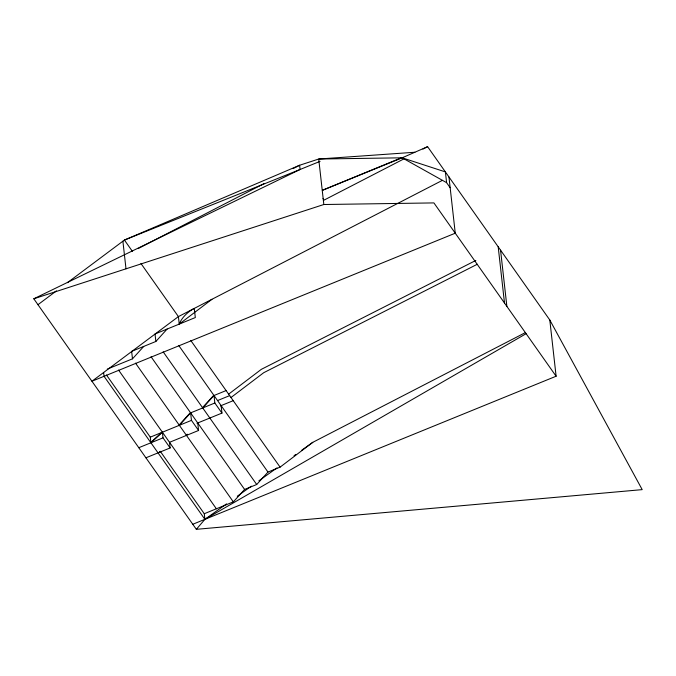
<?xml version="1.0" encoding="UTF-8"?>
<svg xmlns="http://www.w3.org/2000/svg" width="676" height="676" viewBox="0 0 676 676"><rect width="100%" height="100%" fill="white"/><g stroke="black" fill="none" stroke-linecap="round" stroke-linejoin="round"><path stroke-width="1.01" d="M320.094 161.344L300.085 169.49L33.8 298.784L196.344 529.325L204.896 519.337L226.57 503.873M107.29 369.104L132.479 358.838L143.751 346.408M132.479 358.838L131.643 351.343L155.86 341.473L167.133 329.043M526.08 333.716L204.896 519.337L204.27 513.718L233.33 501.871L244.602 489.441L256.711 484.506L267.983 472.076L280.092 467.141L312.794 442.332L525.446 332.575M158.809 452.65L160.237 451.272M140.954 263.496L178.405 316.605L179.241 324.108L211.943 299.299M228.632 394.15L261.333 369.341L475.853 260.429M231.006 397.513L263.708 372.704L477.29 264.265M37.966 304.69L56.463 290.857M67.397 282.686L124.426 240.056L299.612 165.248L318.726 159.029L414.887 152.244M237.293 496.218L251.371 486.171M258.891 480.805L276.999 467.877M294.043 455.708L295.75 454.492M301.716 450.241L312.794 442.332M138.098 248.607L264.13 183.559M293.071 168.62L299.612 165.248L300.085 169.49L124.426 240.056L132.496 251.497M404.299 158.699L324.159 200.062L323.01 198.44M422.939 149.083L427.595 146.675L549.799 320.001L642.2 489.635L196.344 529.325M442.4 180.348L178.405 316.605L91.936 381.239L455.261 233.195L448.957 176.968M401.248 157.863L322.325 190.336L402.169 157.812L427.595 146.675M226.114 390.576L213.244 395.815L202.673 407.476L202.732 407.941L213.996 395.511L214.841 403.006L221.956 413.104L196.978 423.277M217.562 400.555L229.671 395.621M214.841 403.006L189.863 413.188L179.292 424.841L179.351 425.305L190.615 412.875L191.46 420.371L198.575 430.468L169.515 442.315L170.132 447.943L145.923 457.804M220.359 405.913L233.228 400.674M170.132 447.943L163.017 437.845L162.384 432.217L150.917 442.772L150.283 437.152L191.46 420.371M150.866 442.434L161.632 432.53M138.8 447.706L163.017 437.845M192.787 524.272L556.111 376.228L549.799 320.001M33.8 298.784L323.829 204.515L433.907 202.91L556.111 376.228M450.157 187.717L446.599 182.664L445.391 171.915L402.169 157.812L318.726 159.029L323.829 204.515M402.169 157.812L446.599 182.664M190.809 340.51L280.092 467.141M178.701 345.444L267.983 472.076M163.169 351.833L256.711 484.506M151.061 356.767L244.602 489.441M135.53 363.156L233.33 501.871M118.57 370.068L216.379 508.783M106.462 375.003L150.283 437.152M160.449 451.568L204.27 513.718M204.896 519.337L104.045 376.304L103.622 372.51M500.561 250.171L506.873 306.397M498.195 246.799L504.499 303.034M221.12 405.608L221.956 413.104M209.797 417.565L209.847 418.038M197.738 422.973L198.575 430.468M187.134 434.153L187.193 434.617M186.415 434.938L186.466 435.403M155.86 341.473L155.024 333.978L195.313 317.559L194.291 308.408A23.145 15.016 -35.2 0 0 179.241 324.108M122.897 241.197L125.998 268.82"/></g></svg>
